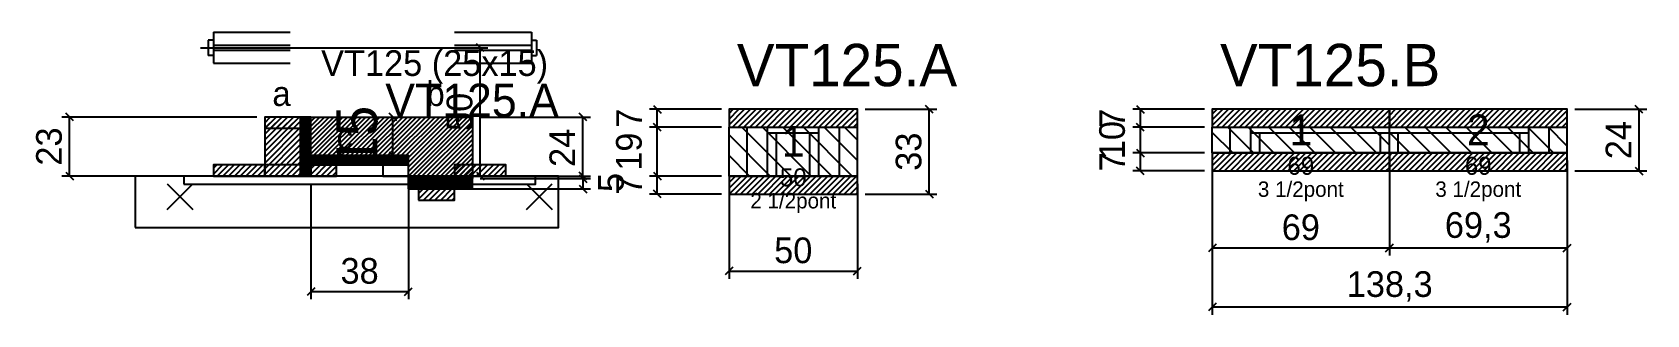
# Model space of a CAD drawing. Extents: x -69 to 561, y -73 to 37.
import ezdxf
from ezdxf.enums import TextEntityAlignment as Align

# ---------------------------------------------------------------- set-up
doc = ezdxf.new("R2010")
doc.units = 0
for name, color, linetype in [('5', 5, 'Continuous'), ('barrote', 126, 'Continuous'), ('CONCRETO', 251, 'Continuous'), ('COTA', 241, 'Continuous'), ('Cota Seção (2x)', 241, 'Continuous'), ('detalhes', 7, 'Continuous'), ('Hachura', 251, 'Continuous'), ('Madeira', 126, 'Continuous'), ('NOMENCLATURA', 7, 'Continuous'), ('Painéis', 200, 'Continuous'), ('presilha', 224, 'Continuous'), ('Reaproveitamento', 30, 'Continuous'), ('SARR_2.2x7', 40, 'Continuous'), ('SARR_3.5x7', 81, 'Continuous'), ('SCO-___-LAJ', 224, 'Continuous'), ('TENSOR', 224, 'Continuous'), ('texto', 7, 'Continuous'), ('Texto Seção', 7, 'Continuous')]:
    doc.layers.add(name, color=color, linetype=linetype)
doc.dimstyles.new('PAINEL', dxfattribs={"dimtxt": 10, "dimasz": 3, "dimexe": 3, "dimexo": 3, "dimgap": 3, "dimtad": 1, "dimblk": 'OBLIQUE', "dimblk1": 'OBLIQUE', "dimcen": 2.5, "dimclrd": 4, "dimclre": 4, "dimclrt": 240, "dimazin": 3, "dimtfac": 1, "dimtmove": 0, "dimatfit": 3})
doc.dimstyles.new('SECAO2X', dxfattribs={"dimtxt": 16, "dimasz": 3, "dimexe": 3, "dimexo": 3, "dimgap": 3, "dimtad": 1, "dimblk": 'OBLIQUE', "dimblk1": 'OBLIQUE', "dimcen": 2.5, "dimclrd": 4, "dimclre": 4, "dimclrt": 240, "dimazin": 3, "dimtfac": 1, "dimtmove": 0, "dimatfit": 3})

# ---------------------------------------------------------------- blocks, each defined once
blk = doc.blocks.new('_OBLIQUE')
at = {"color": 0, "linetype": 'BYBLOCK'}
blk.add_line((-0.5, -0.5), (0.5, 0.5), dxfattribs=at)

msp = doc.modelspace()

# ---------------------------------------------------------------- hatches: boundary and pattern name
at = {"layer": 'COTA'}
h = msp.add_hatch(dxfattribs=at)
h.set_pattern_fill('ANSI31', scale=0.5)
h.paths.add_polyline_path([(203, 0), (253, 0), (253, 7), (203, 7)])
h = msp.add_hatch(dxfattribs=at)
h.set_pattern_fill('ANSI31', scale=0.5)
h.paths.add_polyline_path([(391.3, 0), (460.3, 0), (460.3, 7), (391.3, 7)])
h = msp.add_hatch(dxfattribs=at)
h.set_pattern_fill('ANSI31', scale=0.5)
h.paths.add_polyline_path([(460.3, 0), (529.6, 0), (529.6, 7), (460.3, 7)])
h = msp.add_hatch(dxfattribs=at)
h.set_pattern_fill('ANSI31', scale=0.4)
h.paths.add_polyline_path([(40, -11), (40, 4), (103, 4), (103, -20), (78, -20), (78, -11)])
h = msp.add_hatch(dxfattribs=at)
h.set_pattern_fill('ANSI31', scale=0.5)
h.paths.add_polyline_path([(391.3, -17), (460.3, -17), (460.3, -10), (391.3, -10)])
h = msp.add_hatch(dxfattribs=at)
h.set_pattern_fill('ANSI31', scale=0.5)
h.paths.add_polyline_path([(460.3, -17), (529.6, -17), (529.6, -10), (460.3, -10)])
h = msp.add_hatch(dxfattribs=at)
h.set_pattern_fill('ANSI31', scale=0.5)
h.paths.add_polyline_path([(203, -26), (253, -26), (253, -19), (203, -19)])
at = {"layer": 'Hachura'}
h = msp.add_hatch(dxfattribs=at)
h.set_pattern_fill('ANSI31', scale=0.5)
h.paths.add_polyline_path([(22, -19), (36, -19), (36, 4), (22, 4)])
h = msp.add_hatch(dxfattribs=at)
h.set_pattern_fill('ANSI31', scale=0.5)
h.paths.add_polyline_path([(22, -0.4), (36, -0.4), (36, 4), (22, 4)])
h = msp.add_hatch(dxfattribs=at)
h.set_pattern_fill('SOLID')
h.paths.add_polyline_path([(36, -19), (40, -19), (40, 4), (36, 4)])
h = msp.add_hatch(dxfattribs=at)
h.set_pattern_fill('SOLID')
h.paths.add_polyline_path([(40, -14.6), (78, -14.6), (78, -11), (40, -11)])
h = msp.add_hatch(dxfattribs=at)
h.set_pattern_fill('ANSI31', scale=0.5)
h.paths.add_polyline_path([(2, -19), (22, -19), (22, -14.6), (2, -14.6)])
h = msp.add_hatch(dxfattribs=at)
h.set_pattern_fill('ANSI31', scale=0.5)
h.paths.add_polyline_path([(40, -19), (50, -19), (50, -14.6), (40, -14.6)])
h = msp.add_hatch(dxfattribs=at)
h.set_pattern_fill('ANSI31', scale=0.5)
h.paths.add_polyline_path([(96, -19), (116, -19), (116, -14.6), (96, -14.6)])
h = msp.add_hatch(dxfattribs=at)
h.set_pattern_fill('SOLID')
h.paths.add_polyline_path([(78, -19), (82, -19), (82, -24), (78, -24)])
h = msp.add_hatch(dxfattribs=at)
h.set_pattern_fill('SOLID')
h.paths.add_polyline_path([(78, -24), (103, -24), (103, -20), (78, -20)])
h = msp.add_hatch(dxfattribs=at)
h.set_pattern_fill('ANSI31', scale=0.5)
h.paths.add_polyline_path([(82, -19), (96, -19), (96, -24), (82, -24)])
h = msp.add_hatch(dxfattribs=at)
h.set_pattern_fill('ANSI31', scale=0.5)
h.paths.add_polyline_path([(82, -28.4), (96, -28.4), (96, -24), (82, -24)])

# ---------------------------------------------------------------- linework, layer by layer
for p, q in [((0, 34), (0, 28)), ((2, 34), (0, 34)), ((2, 37), (32, 37)), ((2, 37), (2, 25)), ((2, 32), (32, 32)), ((96, 37), (126, 37)), ((96, 32), (126, 32)), ((126, 37), (126, 25)), ((126, 34), (128, 34)), ((128, 34), (128, 28)), ((2, 28), (0, 28)), ((2, 30), (32, 30)), ((96, 30), (126, 30)), ((126, 28), (128, 28)), ((2, 25), (32, 25)), ((96, 25), (126, 25))]:
    msp.add_line(p, q)
at = {"layer": 'barrote'}
msp.add_lwpolyline([(-28.5, -39), (136.5, -39), (136.5, -19), (-28.5, -19)], close=True, dxfattribs=at)
at = {"layer": 'CONCRETO'}
msp.add_lwpolyline([(40, -11), (40, 4), (103, 4), (103, -20), (78, -20), (78, -11)], close=True, dxfattribs=at)
at = {"layer": 'Madeira'}
for points in [[(22, -19), (36, -19), (36, 4), (22, 4)], [(22, -0.4), (36, -0.4), (36, 4), (22, 4)], [(2, -19), (22, -19), (22, -14.6), (2, -14.6)], [(22, -19), (36, -19), (36, -14.6), (22, -14.6)], [(40, -19), (50, -19), (50, -14.6), (40, -14.6)], [(68, -19), (78, -19), (78, -14.6), (68, -14.6)], [(96, -19), (116, -19), (116, -14.6), (96, -14.6)], [(82, -19), (96, -19), (96, -24), (82, -24)], [(82, -28.4), (96, -28.4), (96, -24), (82, -24)]]:
    msp.add_lwpolyline(points, close=True, dxfattribs=at)
at = {"layer": 'Painéis'}
for p, q in [((203, 0), (253, 0)), ((203, -19), (203, 0)), ((253, -19), (253, 0)), ((391.3, 0), (460.3, 0)), ((391.3, -10), (391.3, 0)), ((460.3, -10), (460.3, 0)), ((460.3, -10), (460.3, 0)), ((460.3, 0), (529.6, 0)), ((460.3, -10), (460.3, 0)), ((529.6, -10), (529.6, 0)), ((391.3, -10), (460.3, -10)), ((460.3, -10), (529.6, -10)), ((203, -19), (253, -19))]:
    msp.add_line(p, q, dxfattribs=at)
for points in [[(36, -19), (40, -19), (40, 4), (36, 4)], [(40, -14.6), (78, -14.6), (78, -11), (40, -11)], [(78, -19), (82, -19), (82, -24), (78, -24)], [(78, -24), (103, -24), (103, -20), (78, -20)]]:
    msp.add_lwpolyline(points, close=True, dxfattribs=at)
at = {"layer": 'presilha'}
for p, q in [((-16, -32), (-6, -22)), ((-16, -22), (-6, -32)), ((124, -32), (134, -22)), ((124, -22), (134, -32))]:
    msp.add_line(p, q, dxfattribs=at)
at = {"layer": 'Reaproveitamento', "color": 30}
for p, q in [((227, -19), (208, 0)), ((235, -19), (216, 0)), ((243, -19), (224, 0)), ((251, -19), (232, 0)), ((253, -13), (240, 0)), ((253, -5), (248, 0)), ((407.3, -10), (397.3, 0)), ((415.3, -10), (405.3, 0)), ((423.3, -10), (413.3, 0)), ((431.3, -10), (421.3, 0)), ((439.3, -10), (429.3, 0)), ((447.3, -10), (437.3, 0)), ((455.3, -10), (445.3, 0)), ((460.3, -7), (453.3, 0)), ((476.3, -10), (466.3, 0)), ((484.3, -10), (474.3, 0)), ((492.3, -10), (482.3, 0)), ((500.3, -10), (490.3, 0)), ((508.3, -10), (498.3, 0)), ((516.3, -10), (506.3, 0)), ((524.3, -10), (514.3, 0)), ((529.6, -7.3), (522.3, 0)), ((219, -19), (203, -3)), ((399.3, -10), (391.3, -2)), ((468.3, -10), (460.3, -2)), ((211, -19), (203, -11)), ((391.3, -10), (391.3, -10)), ((460.3, -10), (460.3, -10)), ((203, -19), (203, -19))]:
    msp.add_line(p, q, dxfattribs=at)
at = {"layer": 'SARR_2.2x7'}
for p, q in [((210, -19), (210, 0)), ((246, -19), (246, 0)), ((398.3, -10), (398.3, 0)), ((522.6, -10), (522.6, 0)), ((218, -2.2), (238, -2.2)), ((406.3, -2.2), (460.3, -2.2)), ((460.3, -2.2), (514.6, -2.2))]:
    msp.add_line(p, q, dxfattribs=at)
at = {"layer": 'SARR_3.5x7'}
for p, q in [((218, -19), (218, 0)), ((238, -19), (238, 0)), ((406.3, -10), (406.3, 0)), ((460.3, -10), (460.3, 0)), ((460.3, -10), (460.3, 0)), ((514.6, -10), (514.6, 0)), ((221.5, -19), (221.5, -2.2)), ((234.5, -19), (234.5, -2.2)), ((409.8, -10), (409.8, -2.2)), ((456.8, -10), (456.8, -2.2)), ((463.8, -10), (463.8, -2.2)), ((511.1, -10), (511.1, -2.2)), ((406.3, -10), (409.8, -10)), ((456.8, -10), (460.3, -10)), ((460.3, -10), (463.8, -10)), ((511.1, -10), (514.6, -10)), ((218, -19), (221.5, -19)), ((234.5, -19), (238, -19))]:
    msp.add_line(p, q, dxfattribs=at)
at = {"layer": 'SCO-___-LAJ'}
for points in [[(203, 0), (253, 0), (253, 7), (203, 7)], [(391.3, 0), (460.3, 0), (460.3, 7), (391.3, 7)], [(460.3, 0), (529.6, 0), (529.6, 7), (460.3, 7)], [(391.3, -17), (460.3, -17), (460.3, -10), (391.3, -10)], [(460.3, -17), (529.6, -17), (529.6, -10), (460.3, -10)], [(-9.5, -22.2), (127.5, -22.2), (127.5, -19), (-9.5, -19)], [(203, -26), (253, -26), (253, -19), (203, -19)]]:
    msp.add_lwpolyline(points, close=True, dxfattribs=at)
at = {"layer": 'TENSOR'}
msp.add_line((-3, 31), (101, 31), dxfattribs=at)

# ---------------------------------------------------------------- texts
at = {"layer": '5'}
for s, height, p in [('1', 12, (228, -5.5)), ('1', 12, (425.8, -1)), ('2', 12, (494.95, -1)), ('69', 7, (425.8, -15)), ('69', 7, (494.95, -15)), ('50', 7, (228, -19.5))]:
    msp.add_text(s, height=height, dxfattribs=at).set_placement(p, align=Align.MIDDLE_CENTER)
at = {"layer": 'detalhes'}
for s, p in [('a', (25, 8.3)), ('b', (85, 8.3)), ('c', (50, -8.5))]:
    msp.add_text(s, height=9.6, dxfattribs=at).set_placement(p)
at = {"layer": 'NOMENCLATURA'}
for s, p in [('VT125.A', (206, 16)), ('VT125.B', (394.3, 16))]:
    msp.add_text(s, height=16.5, dxfattribs=at).set_placement(p)
at = {"layer": 'texto', "char_height": 6, "attachment_point": 5}
for s, insert in [('3 1/2pont', (425.8, -25)), ('3 1/2pont', (494.95, -25)), ('2 1/2pont', (228, -29.5))]:
    msp.add_mtext(s, dxfattribs=dict(at, insert=insert))
at = {"layer": 'Texto Seção'}
for s, height, p in [('VT125 (25x15)', 10, (44, 20)), ('VT125.A', 13, (69, 4))]:
    msp.add_text(s, height=height, dxfattribs=at).set_placement(p)

# ---------------------------------------------------------------- dimensions: what is measured, and where the dimension line sits
at = {"layer": 'COTA'}
for base, p1, p2 in [((106, -19), (96, -19), (96, 31)), ((175, 0), (203, 0), (203, 7)), ((281, -26), (253, -26), (253, 7)), ((363.3, 0), (391.3, 0), (391.3, 7)), ((557.6, -17), (529.6, -17), (529.6, 7)), ((-54, -19), (2, -19), (22, 4)), ((146, -20), (103, -20), (103, 4)), ((175, -19), (203, -19), (203, 0)), ((363.3, -10), (391.3, -10), (391.3, 0)), ((363.3, -17), (391.3, -17), (391.3, -10)), ((146, -19), (96, -19), (96, -24)), ((175, -26), (203, -26), (203, -19))]:
    msp.add_linear_dim(base=base, p1=p1, p2=p2, angle=90, dimstyle='PAINEL', dxfattribs=at).render()
for base, p1, p2 in [((391.3, -47), (391.3, -10), (460.3, -10)), ((391.3, -70), (391.3, -10), (529.6, -10)), ((460.3, -47), (460.3, -10), (529.6, -10)), ((40, -64), (40, -19), (78, -19)), ((203, -56), (203, -19), (253, -19))]:
    msp.add_linear_dim(base=base, p1=p1, p2=p2, dimstyle='PAINEL', dxfattribs=at).render()
at = {"layer": 'Cota Seção (2x)'}
msp.add_linear_dim(base=(72, -11), p1=(40, -11), p2=(40, 4), angle=90, dimstyle='SECAO2X', dxfattribs=at).render()

doc.saveas('drawing.dxf')
